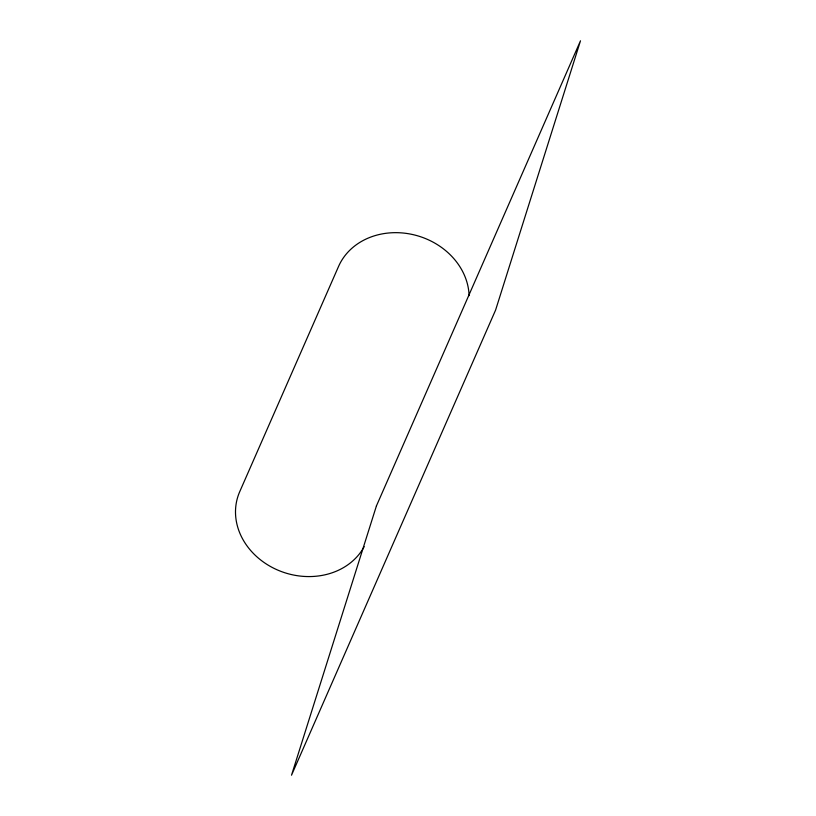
<?xml version="1.0" encoding="UTF-8"?>
<svg xmlns="http://www.w3.org/2000/svg" width="816" height="816" viewBox="0 0 816 816"><rect width="100%" height="100%" fill="white"/><g stroke="black" fill="none" stroke-linecap="round" stroke-linejoin="round"><path stroke-width="1.22" d="M469.098 295.657A68.228 58.354 17.5 0 0 412.743 234.559A68.228 58.354 17.5 0 0 338.569 266.414L239.72 491.691A68.228 58.354 17.5 0 0 277.114 569.813A68.228 58.354 17.5 0 0 364.181 546.659M376.421 505.93L291.516 775.2L495.598 310.07L580.492 40.8L376.421 505.93"/></g></svg>
